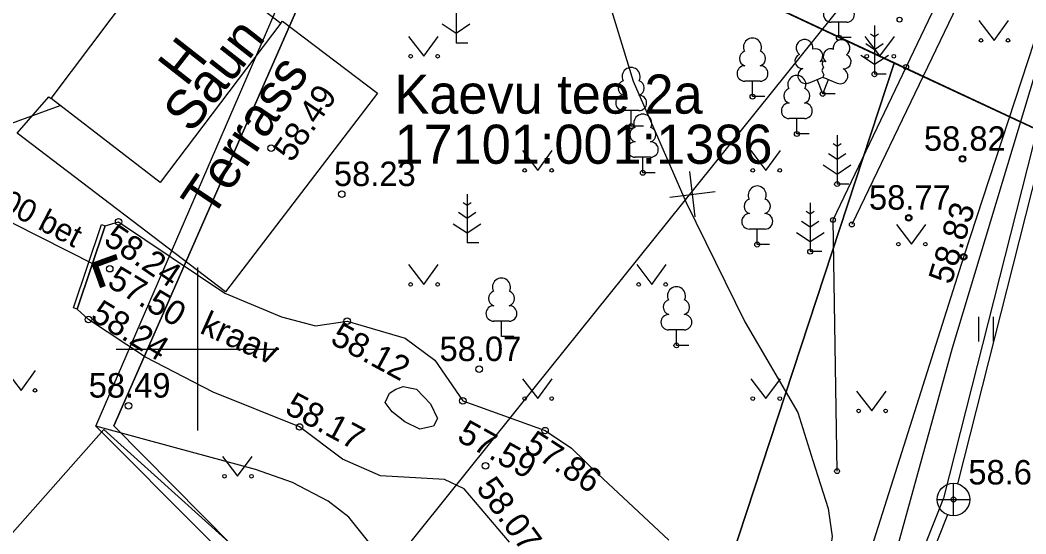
# Model space of a CAD drawing. Extents: x 634950 to 635515, y 6467879 to 6468335.
# Drawn here: x 635044.56 to 635075.42, y 6468144.33 to 6468160.09 of the extents above; entities that cross this region are included whole.
import ezdxf

# ---------------------------------------------------------------- set-up
doc = ezdxf.new("R2010")
doc.units = 0
for name, color, linetype in [('AED', 7, 'Continuous'), ('HALJASTUS', 7, 'Continuous'), ('HOONE', 7, 'Continuous'), ('HOONEDET', 7, 'Continuous'), ('HORISONTAAL-EH2000', 7, 'Continuous'), ('KKAEV', 7, 'Continuous'), ('KORGUS-EH2000', 7, 'Continuous'), ('KTRASS', 7, 'Continuous'), ('MOOTMPUNKT', 7, 'Continuous'), ('MOOTPIIR', 7, 'Continuous'), ('MPKAABEL', 7, 'Continuous'), ('PIIR', 7, 'Continuous'), ('PUU', 7, 'Continuous'), ('TEE', 7, 'Continuous'), ('TRUUP', 7, 'Continuous'), ('VEEKOGU', 7, 'Continuous'), ('VORK', 7, 'Continuous'), ('VTRASS', 7, 'Continuous')]:
    doc.layers.add(name, color=color, linetype=linetype)

msp = doc.modelspace()

# ---------------------------------------------------------------- linework, layer by layer
at = {"layer": 'AED'}
msp.add_lwpolyline([(635069.629, 6468146.255), (635069.505, 6468153.96), (635074.344, 6468164.086)], dxfattribs=at)
at = {"layer": 'HALJASTUS'}
for p, q in [((635073.984, 6468160.076), (635074.447, 6468159.469)), ((635074.447, 6468159.469), (635074.893, 6468160.076)), ((635056.479, 6468159.589), (635056.942, 6468158.982)), ((635056.942, 6468158.982), (635057.388, 6468159.589)), ((635070.479, 6468159.589), (635070.942, 6468158.982)), ((635070.942, 6468158.982), (635071.388, 6468159.589)), ((635059.979, 6468156.089), (635060.442, 6468155.482)), ((635060.442, 6468155.482), (635060.888, 6468156.089)), ((635066.979, 6468156.089), (635067.442, 6468155.482)), ((635067.442, 6468155.482), (635067.888, 6468156.089)), ((635071.448, 6468153.824), (635071.911, 6468153.217)), ((635071.911, 6468153.217), (635072.356, 6468153.824)), ((635056.479, 6468152.589), (635056.942, 6468151.982)), ((635056.942, 6468151.982), (635057.388, 6468152.589)), ((635063.479, 6468152.589), (635063.942, 6468151.982)), ((635063.942, 6468151.982), (635064.388, 6468152.589)), ((635073.965, 6468150.989), (635073.965, 6468150.228)), ((635074.42, 6468150.989), (635074.42, 6468150.228)), ((635044.119, 6468149.339), (635044.583, 6468148.732)), ((635044.583, 6468148.732), (635045.028, 6468149.339)), ((635059.979, 6468149.089), (635060.442, 6468148.482)), ((635060.442, 6468148.482), (635060.888, 6468149.089)), ((635066.979, 6468149.089), (635067.442, 6468148.482)), ((635067.442, 6468148.482), (635067.888, 6468149.089)), ((635070.228, 6468148.709), (635070.692, 6468148.103)), ((635070.692, 6468148.103), (635071.137, 6468148.709)), ((635050.766, 6468146.706), (635051.229, 6468146.099)), ((635051.229, 6468146.099), (635051.675, 6468146.706))]:
    msp.add_line(p, q, dxfattribs=at)
msp.add_lwpolyline([(635074.727, 6468163.483), (635070.082, 6468153.821)], dxfattribs=at)
for centre in [(635074.046, 6468159.469), (635074.875, 6468159.469), (635056.541, 6468158.982), (635057.37, 6468158.982), (635070.541, 6468158.982), (635071.37, 6468158.982), (635060.041, 6468155.482), (635060.87, 6468155.482), (635067.041, 6468155.482), (635067.87, 6468155.482), (635071.51, 6468153.217), (635072.339, 6468153.217), (635056.541, 6468151.982), (635057.37, 6468151.982), (635063.541, 6468151.982), (635064.37, 6468151.982), (635045.011, 6468148.732), (635060.041, 6468148.482), (635060.87, 6468148.482), (635067.041, 6468148.482), (635067.87, 6468148.482), (635070.291, 6468148.103), (635071.12, 6468148.103), (635050.828, 6468146.099), (635051.657, 6468146.099)]:
    msp.add_circle(centre, 0.055, dxfattribs=at)
at = {"layer": 'HOONE'}
for points in [[(635048.852, 6468155.109), (635045.504, 6468157.687), (635049.195, 6468162.583), (635052.555, 6468159.995), (635048.852, 6468155.109)], [(635052.414, 6468142.769), (635047.127, 6468147.531), (635042.914, 6468142.779), (635042.941, 6468142.728), (635040.078, 6468139.932), (635039.854, 6468140.127), (635039.779, 6468140.004), (635037.272, 6468136.926), (635044.038, 6468133.253), (635052.414, 6468142.769)], [(635052.414, 6468142.769), (635044.038, 6468133.253), (635037.272, 6468136.926), (635039.779, 6468140.004), (635039.854, 6468140.127), (635040.078, 6468139.932), (635042.941, 6468142.728), (635042.914, 6468142.779), (635047.127, 6468147.531), (635052.414, 6468142.769)]]:
    msp.add_lwpolyline(points, dxfattribs=at)
at = {"layer": 'HOONEDET'}
msp.add_lwpolyline([(635052.555, 6468159.995), (635052.605, 6468160.06), (635055.528, 6468157.845), (635050.861, 6468151.753), (635044.466, 6468156.622), (635045.438, 6468157.741), (635045.504, 6468157.687)], dxfattribs=at)
at = {"layer": 'HORISONTAAL-EH2000'}
for points in [[(635057.666, 6468172.339), (635058.227, 6468170.383), (635058.789, 6468168.427), (635059.018, 6468167.851), (635059.623, 6468166.942), (635060.729, 6468165.67), (635061.234, 6468165.009), (635061.621, 6468164.29), (635062.115, 6468162.796), (635062.68, 6468160.485), (635063.373, 6468158.219), (635064.999, 6468154.497), (635066.8, 6468150.833), (635068.424, 6468148.049)], [(635068.424, 6468148.049), (635068.889, 6468146.581), (635069.354, 6468145.114), (635069.482, 6468144.254), (635069.38, 6468143.517), (635068.833, 6468142.254), (635066.163, 6468138.548), (635065.133, 6468136.903), (635064.558, 6468136.136), (635063.871, 6468135.4), (635062.926, 6468134.609), (635062.168, 6468134.12), (635060.963, 6468133.608), (635059.691, 6468133.421), (635058.522, 6468133.421), (635057.354, 6468133.421)], [(635056.217, 6468134.806), (635055.885, 6468137.698), (635055.552, 6468140.59), (635055.629, 6468142.029), (635055.669, 6468142.751), (635055.552, 6468143.468), (635055.304, 6468144.021), (635054.645, 6468144.839), (635054.008, 6468145.337), (635052.917, 6468145.911), (635051.777, 6468146.301), (635049.328, 6468146.968), (635046.879, 6468147.636)]]:
    msp.add_lwpolyline(points, dxfattribs=at)
at = {"layer": 'KKAEV'}
for p, q in [((635073.2, 6468144.884), (635073.2, 6468145.884)), ((635072.7, 6468145.384), (635073.7, 6468145.384))]:
    msp.add_line(p, q, dxfattribs=at)
msp.add_circle((635073.2, 6468145.384), 0.5, dxfattribs=at)
at = {"layer": 'KORGUS-EH2000'}
for centre in [(635052.263, 6468156.162), (635073.478, 6468155.832), (635054.426, 6468154.75), (635047.579, 6468153.901), (635071.827, 6468154.026), (635073.515, 6468152.831), (635047.306, 6468152.464), (635046.653, 6468150.906), (635054.594, 6468150.858), (635058.647, 6468149.383), (635058.141, 6468148.413), (635047.882, 6468148.261), (635053.134, 6468147.61), (635060.666, 6468147.498), (635058.84, 6468146.418)]:
    msp.add_circle(centre, 0.1, dxfattribs=at)
at = {"layer": 'KTRASS'}
for p, q in [((635065.274, 6468154.052), (635065.106, 6468155.442)), ((635064.495, 6468154.663), (635065.885, 6468154.83))]:
    msp.add_line(p, q, dxfattribs=at)
for points in [[(635074.847, 6468177.694), (635072.516, 6468177.88), (635072.137, 6468179.82), (635073.877, 6468181.002), (635075.728, 6468180.199), (635079.941, 6468172.111), (635078.448, 6468167.185), (635075.871, 6468159.007), (635073.161, 6468150.026), (635070.86, 6468141.687), (635067.403, 6468133.908), (635065.014, 6468128.472), (635063.51, 6468125.134), (635061.02, 6468120.125), (635059.203, 6468117.175), (635058.133, 6468115.215), (635056.777, 6468114.739), (635054.496, 6468115.016), (635052.817, 6468115.998), (635048.694, 6468118.77), (635046.136, 6468119.957)], [(635081.295, 6468177.311), (635073.32, 6468145.87)], [(635041.389, 6468125.212), (635060.372, 6468148.847), (635073.097, 6468164.692)], [(635073.016, 6468144.919), (635059.984, 6468112.119)]]:
    msp.add_lwpolyline(points, dxfattribs=at)
at = {"layer": 'MOOTMPUNKT'}
for centre in [(635071.547, 6468160.104), (635069.685, 6468159.552), (635071.747, 6468158.651), (635070.78, 6468158.43), (635067.033, 6468157.742), (635069.188, 6468157.826), (635063.309, 6468156.839), (635068.394, 6468156.597), (635073.478, 6468155.832), (635063.667, 6468155.408), (635069.63, 6468155.061), (635069.505, 6468153.96), (635071.827, 6468154.026), (635070.082, 6468153.821), (635067.178, 6468153.205), (635068.804, 6468152.988), (635073.515, 6468152.831), (635064.698, 6468150.112), (635069.629, 6468146.255), (635073.2, 6468145.384)]:
    msp.add_circle(centre, 0.075, dxfattribs=at)
at = {"layer": 'MOOTPIIR'}
msp.add_lwpolyline([(635063.831, 6468108.654), (635044.777, 6468117.661), (635055.174, 6468135.223), (635053.551, 6468140.95), (635046.879, 6468147.636), (635054.702, 6468165.706), (635061.824, 6468182.262), (635074.355, 6468209.19), (635065.143, 6468211.771), (635068.227, 6468219.767), (635088.933, 6468269.11)], dxfattribs=at)
at = {"layer": 'MPKAABEL'}
msp.add_lwpolyline([(635035.579, 6468150.27), (635037.868, 6468153.355), (635042.015, 6468156.1), (635045.785, 6468157.471)], dxfattribs=at)
at = {"layer": 'PIIR'}
for points in [[(635003.89, 6468170.07), (635017.37, 6468198.73), (635015.55, 6468212.67), (635015.03, 6468219.47), (635016.31, 6468226.44), (635018.18, 6468225.9), (635019.93, 6468225.4), (635074.96, 6468209.63), (635062.87, 6468182.63), (635055.58, 6468166.17), (635047.43, 6468147.65), (635053.77, 6468141.23), (635055.76, 6468134.83), (635051.84, 6468128.24), (634997.04, 6468155.43)], [(635062.87, 6468182.63), (635090.52, 6468169.62), (635081.62, 6468154), (635071.39, 6468158.78), (635055.58, 6468166.17)], [(635051.84, 6468128.24), (635055.76, 6468134.83), (635053.77, 6468141.23), (635047.43, 6468147.65), (635055.58, 6468166.17), (635071.38, 6468158.77), (635059.93, 6468123.95)], [(635080.32, 6468113.14), (635059.93, 6468123.95), (635071.38, 6468158.77), (635081.62, 6468154), (635132.21, 6468132.65), (635140.87, 6468128.84), (635138.03, 6468109.47), (635135.86, 6468084.61)]]:
    msp.add_lwpolyline(points, close=True, dxfattribs=at)
at = {"layer": 'PUU'}
for p, q in [((635057.937, 6468160.886), (635057.937, 6468159.386)), ((635057.513, 6468159.975), (635057.937, 6468159.693)), ((635057.937, 6468159.693), (635058.361, 6468159.975)), ((635069.925, 6468160.027), (635069.445, 6468160.027)), ((635069.685, 6468159.552), (635069.685, 6468160.027)), ((635070.78, 6468159.93), (635070.78, 6468158.43)), ((635070.065, 6468159.552), (635069.685, 6468159.552)), ((635070.78, 6468159.58), (635070.656, 6468159.663)), ((635070.904, 6468159.663), (635070.78, 6468159.58)), ((635058.297, 6468159.386), (635057.937, 6468159.386)), ((635070.78, 6468159.18), (635070.513, 6468159.358)), ((635071.047, 6468159.358), (635070.78, 6468159.18)), ((635070.356, 6468159.019), (635070.78, 6468158.737)), ((635070.78, 6468158.737), (635071.204, 6468159.019)), ((635068.748, 6468158.161), (635069.193, 6468158.336)), ((635069.188, 6468157.826), (635069.013, 6468158.266)), ((635069.188, 6468157.826), (635069.368, 6468158.266)), ((635069.193, 6468158.336), (635069.633, 6468158.156)), ((635071.14, 6468158.43), (635070.78, 6468158.43)), ((635067.273, 6468158.217), (635066.793, 6468158.217)), ((635067.033, 6468157.742), (635067.033, 6468158.217)), ((635067.413, 6468157.742), (635067.033, 6468157.742)), ((635069.568, 6468157.826), (635069.188, 6468157.826)), ((635063.549, 6468157.314), (635063.069, 6468157.314)), ((635063.309, 6468156.839), (635063.309, 6468157.314)), ((635068.634, 6468157.072), (635068.154, 6468157.072)), ((635068.394, 6468156.597), (635068.394, 6468157.072)), ((635063.689, 6468156.839), (635063.309, 6468156.839)), ((635068.774, 6468156.597), (635068.394, 6468156.597)), ((635069.63, 6468156.561), (635069.63, 6468155.061)), ((635069.63, 6468156.211), (635069.506, 6468156.294)), ((635069.754, 6468156.294), (635069.63, 6468156.211)), ((635063.907, 6468155.883), (635063.427, 6468155.883)), ((635063.667, 6468155.408), (635063.667, 6468155.883)), ((635069.63, 6468155.811), (635069.363, 6468155.989)), ((635069.897, 6468155.989), (635069.63, 6468155.811)), ((635069.206, 6468155.65), (635069.63, 6468155.368)), ((635069.63, 6468155.368), (635070.054, 6468155.65)), ((635064.047, 6468155.408), (635063.667, 6468155.408)), ((635069.99, 6468155.061), (635069.63, 6468155.061)), ((635058.275, 6468154.756), (635058.275, 6468153.256)), ((635058.275, 6468154.406), (635058.151, 6468154.489)), ((635058.399, 6468154.489), (635058.275, 6468154.406)), ((635068.804, 6468154.488), (635068.804, 6468152.988)), ((635058.275, 6468154.006), (635058.008, 6468154.184)), ((635058.542, 6468154.184), (635058.275, 6468154.006)), ((635068.804, 6468154.138), (635068.68, 6468154.221)), ((635068.928, 6468154.221), (635068.804, 6468154.138)), ((635057.851, 6468153.845), (635058.275, 6468153.563)), ((635058.275, 6468153.563), (635058.699, 6468153.845)), ((635067.418, 6468153.68), (635066.938, 6468153.68)), ((635067.178, 6468153.205), (635067.178, 6468153.68)), ((635068.804, 6468153.738), (635068.537, 6468153.916)), ((635069.071, 6468153.916), (635068.804, 6468153.738)), ((635068.38, 6468153.577), (635068.804, 6468153.295)), ((635068.804, 6468153.295), (635069.228, 6468153.577)), ((635058.635, 6468153.256), (635058.275, 6468153.256)), ((635067.558, 6468153.205), (635067.178, 6468153.205)), ((635069.164, 6468152.988), (635068.804, 6468152.988)), ((635059.569, 6468150.856), (635059.089, 6468150.856)), ((635059.329, 6468150.381), (635059.329, 6468150.856)), ((635064.938, 6468150.587), (635064.458, 6468150.587)), ((635064.698, 6468150.112), (635064.698, 6468150.587)), ((635059.709, 6468150.381), (635059.329, 6468150.381)), ((635065.078, 6468150.112), (635064.698, 6468150.112))]:
    msp.add_line(p, q, dxfattribs=at)
msp.add_lwpolyline([(635069.193, 6468158.831), (635069.173, 6468158.756), (635069.173, 6468158.736), (635069.183, 6468158.706), (635069.203, 6468158.671), (635069.208, 6468158.651), (635069.193, 6468158.616), (635069.168, 6468158.566), (635069.163, 6468158.541), (635069.168, 6468158.526), (635069.178, 6468158.496), (635069.213, 6468158.436), (635069.218, 6468158.416), (635069.213, 6468158.396), (635069.198, 6468158.361), (635069.193, 6468158.336)], dxfattribs=at)
for centre, radius, start, end in [((635069.448, 6468160.264), 0.238, 90.0016, 269.3953), ((635069.922, 6468160.264), 0.238, 270.6047, 89.9984), ((635067.033, 6468159.262), 0.277, 332.5799, 207.4201), ((635068.631, 6468159.24), 0.256, 111.5027, 232.5173), ((635068.631, 6468159.24), 0.256, 350.4856, 111.5002), ((635068.966, 6468158.99), 0.224, 308.5041, 111.5725), ((635069.429, 6468158.985), 0.225, 67.7016, 230.5126), ((635069.767, 6468159.231), 0.256, 67.6168, 188.6314), ((635069.767, 6468159.231), 0.256, 306.5997, 67.6143), ((635066.863, 6468158.915), 0.233, 109.0217, 253.1415), ((635067.203, 6468158.915), 0.233, 286.8508, 70.9859), ((635068.557, 6468158.829), 0.224, 111.4304, 274.4987), ((635069.834, 6468158.819), 0.224, 264.6183, 67.6866), ((635063.309, 6468158.359), 0.277, 332.5799, 207.4201), ((635066.796, 6468158.454), 0.238, 90.0016, 269.3953), ((635067.27, 6468158.454), 0.238, 270.6047, 89.9984), ((635068.662, 6468158.384), 0.237, 111.5014, 291.5004), ((635069.192, 6468158.593), 0.237, 66.7655, 111.5015), ((635069.723, 6468158.376), 0.237, 247.6166, 67.6155), ((635068.394, 6468158.117), 0.277, 332.5799, 207.4201), ((635063.139, 6468158.012), 0.233, 109.0217, 253.1415), ((635063.479, 6468158.012), 0.233, 286.8508, 70.9859), ((635068.224, 6468157.77), 0.233, 109.0217, 253.1415), ((635068.564, 6468157.77), 0.233, 286.8508, 70.9859), ((635063.072, 6468157.551), 0.238, 90.0016, 269.3953), ((635063.546, 6468157.551), 0.238, 270.6047, 89.9984), ((635068.157, 6468157.309), 0.238, 90.0016, 269.3953), ((635068.631, 6468157.309), 0.238, 270.6047, 89.9984), ((635063.667, 6468156.928), 0.277, 332.5799, 207.4201), ((635063.497, 6468156.581), 0.233, 109.0217, 253.1415), ((635063.837, 6468156.581), 0.233, 286.8508, 70.9859), ((635063.43, 6468156.12), 0.238, 90.0016, 269.3953), ((635063.904, 6468156.12), 0.238, 270.6047, 89.9984), ((635067.178, 6468154.725), 0.277, 332.5799, 207.4201), ((635067.008, 6468154.378), 0.233, 109.0217, 253.1415), ((635067.348, 6468154.378), 0.233, 286.8508, 70.9859), ((635066.941, 6468153.917), 0.238, 90.0016, 269.3953), ((635067.415, 6468153.917), 0.238, 270.6047, 89.9984), ((635059.329, 6468151.901), 0.277, 332.5799, 207.4201), ((635064.698, 6468151.632), 0.277, 332.5799, 207.4201), ((635059.159, 6468151.554), 0.233, 109.0217, 253.1415), ((635059.499, 6468151.554), 0.233, 286.8508, 70.9859), ((635064.528, 6468151.285), 0.233, 109.0217, 253.1415), ((635064.868, 6468151.285), 0.233, 286.8508, 70.9859), ((635059.092, 6468151.093), 0.238, 90.0016, 269.3953), ((635059.566, 6468151.093), 0.238, 270.6047, 89.9984), ((635064.461, 6468150.824), 0.238, 90.0016, 269.3953), ((635064.935, 6468150.824), 0.238, 270.6047, 89.9984)]:
    msp.add_arc(centre, radius, start, end, dxfattribs=at)
at = {"layer": 'TEE'}
msp.add_lwpolyline([(635068.269, 6468136.278), (635073.515, 6468152.831), (635077.266, 6468164.26), (635078.056, 6468166.892), (635079.082, 6468169.407), (635082.731, 6468175.065), (635091.908, 6468187.677), (635099.09, 6468197.836), (635103.113, 6468204.645), (635107.782, 6468212.186), (635111.603, 6468217.114), (635113.304, 6468218.473), (635120.362, 6468225.118), (635131.208, 6468235.278), (635142.81, 6468249.082)], dxfattribs=at)
at = {"layer": 'TRUUP'}
for p, q in [((635047.489, 6468152.889), (635046.758, 6468152.622)), ((635047.513, 6468152.822), (635046.849, 6468152.58)), ((635047.538, 6468152.755), (635046.94, 6468152.538)), ((635047.331, 6468152.68), (635047.017, 6468152.717)), ((635047.383, 6468152.699), (635047.069, 6468152.736)), ((635047.435, 6468152.718), (635047.121, 6468152.755)), ((635047.487, 6468152.737), (635047.173, 6468152.774)), ((635047.537, 6468152.756), (635047.225, 6468152.793)), ((635047.528, 6468152.783), (635047.278, 6468152.812)), ((635047.518, 6468152.809), (635047.33, 6468152.831)), ((635047.509, 6468152.835), (635047.382, 6468152.85)), ((635047.499, 6468152.861), (635047.434, 6468152.869)), ((635047.538, 6468152.755), (635047.489, 6468152.889)), ((635046.758, 6468152.622), (635047.024, 6468151.891)), ((635047.07, 6468152.585), (635046.758, 6468152.621)), ((635047.018, 6468152.566), (635046.768, 6468152.595)), ((635046.965, 6468152.547), (635046.777, 6468152.569)), ((635046.945, 6468152.524), (635046.787, 6468152.543)), ((635046.955, 6468152.498), (635046.796, 6468152.516)), ((635046.964, 6468152.471), (635046.806, 6468152.49)), ((635047.122, 6468152.604), (635046.808, 6468152.641)), ((635046.974, 6468152.445), (635046.816, 6468152.464)), ((635046.984, 6468152.419), (635046.825, 6468152.437)), ((635046.993, 6468152.392), (635046.835, 6468152.411)), ((635046.849, 6468152.58), (635047.091, 6468151.916)), ((635047.174, 6468152.623), (635046.86, 6468152.66)), ((635047.226, 6468152.642), (635046.912, 6468152.679)), ((635046.94, 6468152.538), (635047.158, 6468151.94)), ((635047.279, 6468152.661), (635046.964, 6468152.698)), ((635047.003, 6468152.366), (635046.844, 6468152.385)), ((635047.012, 6468152.34), (635046.854, 6468152.358)), ((635047.022, 6468152.313), (635046.864, 6468152.332)), ((635047.032, 6468152.287), (635046.873, 6468152.306)), ((635047.041, 6468152.261), (635046.883, 6468152.28)), ((635047.051, 6468152.235), (635046.892, 6468152.253)), ((635047.06, 6468152.208), (635046.902, 6468152.227)), ((635047.07, 6468152.182), (635046.912, 6468152.201)), ((635047.079, 6468152.156), (635046.921, 6468152.174)), ((635047.089, 6468152.129), (635046.931, 6468152.148)), ((635047.099, 6468152.103), (635046.94, 6468152.122)), ((635047.108, 6468152.077), (635046.95, 6468152.095)), ((635047.118, 6468152.05), (635046.959, 6468152.069)), ((635047.127, 6468152.024), (635046.969, 6468152.043)), ((635047.137, 6468151.998), (635046.979, 6468152.017)), ((635047.147, 6468151.972), (635046.988, 6468151.99)), ((635047.156, 6468151.945), (635046.998, 6468151.964)), ((635047.116, 6468151.925), (635047.007, 6468151.938)), ((635047.064, 6468151.906), (635047.017, 6468151.911)), ((635047.158, 6468151.94), (635047.024, 6468151.891))]:
    msp.add_line(p, q, dxfattribs=at)
for points in [[(635046.849, 6468152.58), (635040.128, 6468155.974)], [(635047.053, 6468153.821), (635047.168, 6468153.782), (635046.311, 6468151.223), (635046.196, 6468151.261), (635047.053, 6468153.821)]]:
    msp.add_lwpolyline(points, dxfattribs=at)
at = {"layer": 'VEEKOGU'}
for points in [[(635059.574, 6468144.074), (635058.186, 6468145.713), (635057.576, 6468146), (635055.616, 6468146.111), (635054.454, 6468146.627), (635053.134, 6468147.61), (635050.482, 6468148.673), (635048.4, 6468149.748), (635046.653, 6468150.906), (635046.311, 6468151.223), (635047.168, 6468153.782), (635047.579, 6468153.901), (635050.836, 6468151.714), (635052.578, 6468150.987), (635053.623, 6468150.717), (635054.594, 6468150.858), (635056.377, 6468150.335), (635057.288, 6468149.657), (635058.141, 6468148.413), (635060.666, 6468147.498), (635061.474, 6468146.961), (635062.301, 6468146.166), (635064.466, 6468144.137)], [(635056.311, 6468148.855), (635056.718, 6468148.767), (635057.147, 6468148.32), (635057.37, 6468147.875), (635057.247, 6468147.639), (635056.827, 6468147.542), (635056.361, 6468147.766), (635055.972, 6468148.07), (635055.759, 6468148.356), (635055.895, 6468148.651), (635056.089, 6468148.774), (635056.311, 6468148.855)]]:
    msp.add_lwpolyline(points, dxfattribs=at)
at = {"layer": 'VORK'}
for p, q in [((635050, 6468152.5), (635050, 6468147.5)), ((635047.5, 6468150), (635052.5, 6468150))]:
    msp.add_line(p, q, dxfattribs=at)
at = {"layer": 'VTRASS'}
msp.add_lwpolyline([(635091.251, 6468196.256), (635091.024, 6468195.214), (635090.961, 6468195.079), (635081.128, 6468177.873), (635072.898, 6468145.429), (635059.412, 6468111.492), (635081.089, 6468101.682), (635072.69, 6468069.868), (635064.675, 6468039.311)], dxfattribs=at)

# ---------------------------------------------------------------- texts
at = {"layer": 'HOONE'}
for s, p in [('Saun', (635049.811, 6468156.582)), ('H', (635049.653, 6468158.016))]:
    msp.add_text(s, height=1.2, rotation=52.0093, dxfattribs=at).set_placement(p)
at = {"layer": 'HOONEDET'}
msp.add_text('Terrass', height=1.2, rotation=56.1449, dxfattribs=at).set_placement((635050.431, 6468153.959))
at = {"layer": 'KORGUS-EH2000'}
for s, rotation, p in [('58.49', 55.7149, (635052.896, 6468155.697)), ('58.83', 72.7857, (635073.131, 6468151.953)), ('58.24', 325.8999, (635047.081, 6468153.262)), ('57.50', 329.1686, (635047.191, 6468151.945)), ('58.24', 328.5771, (635046.673, 6468150.912)), ('58.12', 331.6901, (635054.039, 6468150.191)), ('58.17', 331.76, (635052.64, 6468148.054)), ('57.59', 331.0135, (635057.926, 6468147.21)), ('57.86', 326.9895, (635059.97, 6468146.918)), ('58.07', 306.2142, (635058.528, 6468145.73))]:
    msp.add_text(s, height=0.75, rotation=rotation, dxfattribs=at).set_placement(p)
for s, p in [('58.82', (635072.295, 6468156.082)), ('58.23', (635054.187, 6468155)), ('58.77', (635070.608, 6468154.276)), ('58.07', (635057.428, 6468149.633)), ('58.49', (635046.661, 6468148.511)), ('58.68', (635073.658, 6468145.846))]:
    msp.add_text(s, height=0.75, dxfattribs=at).set_placement(p)
at = {"layer": 'PIIR'}
for s, p in [('Kaevu tee 2a', (635056.045, 6468157.221)), ('17101:001:1386', (635056.045, 6468155.683))]:
    msp.add_text(s, height=1.2, dxfattribs=at).set_placement(p)
at = {"layer": 'TRUUP'}
msp.add_text('400 bet', height=0.7, rotation=332.6303, dxfattribs=at).set_placement((635043.447, 6468154.536))
at = {"layer": 'VEEKOGU'}
msp.add_text('kraav', height=0.75, rotation=335.8728, dxfattribs=at).set_placement((635050.036, 6468150.505))

doc.saveas('drawing.dxf')
